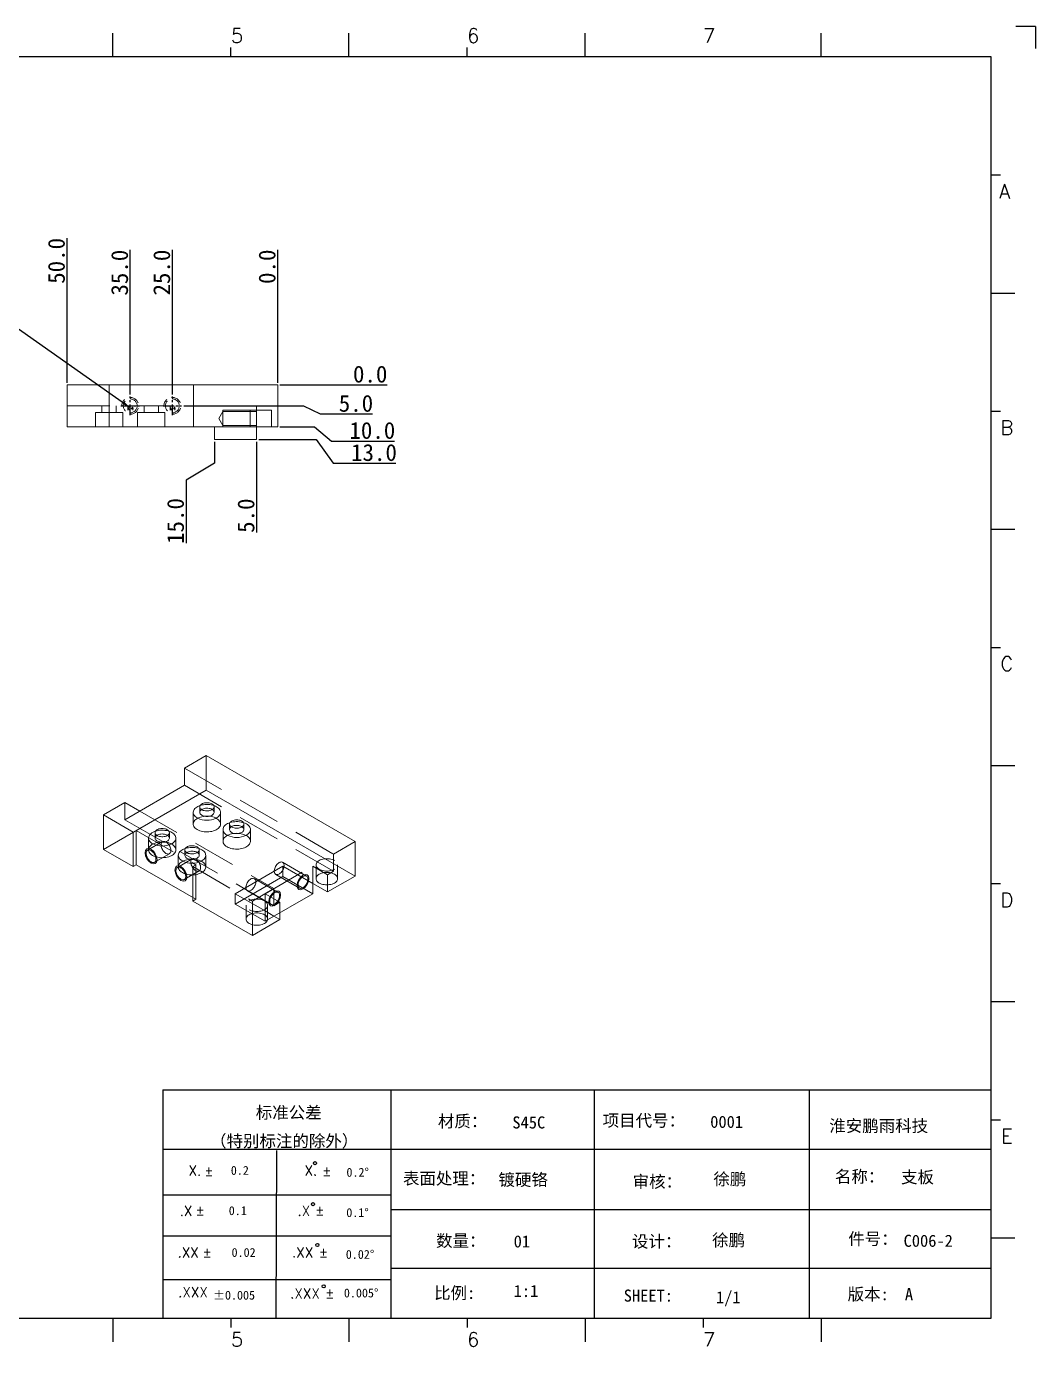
# Model space of a CAD drawing. Extents: x 83 to 30050, y -7164 to 695.
# Drawn here: x 7137.5 to 7377, y -1655.1 to -1341.9 of the extents above; entities that cross this region are included whole.
import ezdxf
from ezdxf.enums import TextEntityAlignment as Align

# ---------------------------------------------------------------- set-up
doc = ezdxf.new("R2010")
doc.units = 0
doc.header["$LTSCALE"] = 8
doc.header["$MEASUREMENT"] = 0
doc.header["$PDSIZE"] = 5
doc.linetypes.add('CENTER', pattern=[2, 1.25, -0.25, 0.25, -0.25])
doc.linetypes.add('HIDDEN', pattern=[1.905, 1.27, -0.635])
doc.layers.get('0').update_dxf_attribs({"linetype": 'CONTINUOUS'})
doc.layers.get('Defpoints').update_dxf_attribs({"linetype": 'CONTINUOUS'})
doc.layers.add('41', color=3, linetype='CONTINUOUS')
doc.layers.add('dim', color=82, linetype='CONTINUOUS', lineweight=9)
doc.layers.add('screw', color=33, linetype='CONTINUOUS', lineweight=13)
doc.styles.add('SIMPLEX', font='SIMPLEX')
doc.styles.get("Standard").update_dxf_attribs({"font": '', "height": 4})
doc.styles.add('TXT', font='txt.shx', dxfattribs={"bigfont": 'gbcbig.shx'})
doc.styles.get('Standard').set_extended_font_data('SimSun')
doc.dimstyles.new('ISO-25', dxfattribs={"dimtxt": 6, "dimasz": 2.5, "dimexe": 1.25, "dimexo": 0.625, "dimtad": 1, "dimdec": 1, "dimzin": 1, "dimdsep": 46, "dimtxsty": 'Standard', "dimcen": 2.5, "dimadec": 0, "dimazin": 0, "dimtm": 1e-09, "dimtfac": 1, "dimtdec": 1, "dimtmove": 0, "dimatfit": 3, "dimfxl": 1, "dimtolj": 1, "dimtzin": 0, "dimarcsym": 0})

# ---------------------------------------------------------------- blocks, each defined once
blk = doc.blocks.new('A$C0BB32EA6')
at = {"layer": '41', "linetype": 'Continuous'}
for q in [(623.79, 437.94), (630.37, 430.59)]:
    blk.add_line((630.37, 437.94), q, dxfattribs=at)
at = {"layer": '41'}
for p, q in [((324.77, 427.84), (324.77, 435.66)), ((402.96, 427.84), (402.96, 435.66)), ((481.15, 427.84), (481.15, 435.66)), ((559.34, 427.84), (559.34, 435.66)), ((363.87, 427.84), (363.87, 430.97)), ((442.06, 427.84), (442.06, 430.97)), ((615.63, 427.84), (12.02, 427.84)), ((615.63, 10.32), (615.63, 427.84)), ((615.63, 388.75), (618.76, 388.75)), ((615.63, 349.66), (623.45, 349.66)), ((615.63, 310.56), (618.76, 310.56)), ((615.63, 271.47), (623.45, 271.47)), ((615.63, 232.37), (618.76, 232.37)), ((615.63, 193.28), (623.45, 193.28)), ((615.63, 154.18), (618.76, 154.18)), ((615.63, 115.09), (623.45, 115.09)), ((341.34, 85.85), (615.63, 85.85)), ((341.34, 85.85), (341.34, 10.32)), ((416.87, 85.85), (416.87, 10.32)), ((484.16, 85.85), (484.16, 10.32)), ((555.4, 85.7), (555.4, 10.17)), ((615.63, 76), (618.76, 76)), ((615.63, 66.14), (341.34, 66.14)), ((378.86, 10.02), (379.1, 65.84)), ((341.34, 51.12), (416.87, 51.12)), ((615.63, 46.17), (416.87, 46.17)), ((341.34, 37.5), (401.12, 37.5)), ((341.34, 37.5), (416.87, 37.5)), ((615.63, 36.9), (623.45, 36.9)), ((615.63, 26.74), (416.87, 26.74)), ((341.34, 23.05), (401.87, 23.05)), ((341.34, 23.05), (401.87, 23.05)), ((341.34, 23.05), (401.87, 23.05)), ((341.34, 23.05), (401.87, 23.05)), ((341.34, 23.05), (401.87, 23.05)), ((341.34, 23.05), (416.87, 23.05)), ((12.02, 10.32), (615.63, 10.32)), ((324.77, 10.32), (324.77, 2.5)), ((326.34, 10.32), (401.87, 10.32)), ((363.87, 10.32), (363.87, 7.19)), ((402.96, 10.32), (402.96, 2.5)), ((442.06, 10.32), (442.06, 7.19)), ((481.15, 10.32), (481.15, 2.5)), ((520.24, 10.32), (520.24, 7.19)), ((559.34, 10.32), (559.34, 2.5))]:
    blk.add_line(p, q, dxfattribs=at)
for centre in [(391.73, 61.61), (391.07, 48.04), (392.49, 34.54), (394.6, 20.83)]:
    blk.add_circle(centre, 0.516, dxfattribs=at)
at = {"layer": '41', "style": 'SIMPLEX'}
for s, height, p in [('5', 4.69, (363.87, 432.54)), ('6', 4.69, (442.06, 432.54)), ('7', 4.69, (520.24, 432.54)), ('A', 4.75, (618.27, 380.93)), ('B', 4.75, (618.72, 302.74)), ('C', 4.75, (618.72, 224.55)), ('D', 4.75, (618.72, 146.37)), ('E', 4.75, (618.95, 68.18)), ('X.', 3.284, (349.84, 57.49)), ('%%p', 3.284, (355.04, 57.36)), ('X.', 3.284, (388.21, 57.49)), ('%%p', 3.284, (394.07, 57.36)), ('.X', 3.284, (346.89, 44.16)), ('%%p', 3.284, (352.09, 44.33)), ('.X', 3.284, (385.9, 44.16)), ('%%p', 3.284, (391.76, 44.33)), ('.XX', 3.284, (346.2, 30.42)), ('%%p', 3.284, (354.44, 30.46)), ('.XX', 3.284, (384.11, 30.42)), ('%%p', 3.284, (393.01, 30.46)), ('.XXX', 3.284, (383.48, 16.83)), ('%%p', 3.284, (395.11, 16.95)), ('5', 4.69, (363.87, 0.87)), ('6', 4.69, (442.06, 0.87)), ('7', 4.69, (520.24, 0.87))]:
    blk.add_text(s, height=height, dxfattribs=at).set_placement(p)
at = {"layer": '41', "linetype": 'Continuous'}
for s, p in [('标准公差', (372.08, 76.36)), ('材质：', (432.42, 73.5)), ('项目代号：', (486.99, 73.71)), ('淮安鹏雨科技', (562.04, 71.96)), ('（特别标注的除外）', (356.94, 66.94)), ('表面处理：', (420.83, 54.55)), ('审核：', (496.9, 53.5)), ('名称：', (563.9, 55.18)), ('数量：', (431.79, 33.91)), ('设计：', (496.69, 33.7)), ('件号：', (568.32, 34.55)), ('比例:', (431.16, 16.65)), ('SHEET:', (493.95, 15.75)), ('1/1', (524.5, 15.18)), ('版本:', (568.11, 16.23))]:
    blk.add_text(s, height=4, dxfattribs=at).set_placement(p)
at = {"layer": '41'}
for s, p in [('0.2', (363.82, 57.75)), ('0.2%%D', (402.12, 57.11)), ('0.1', (363.14, 44.41)), ('0.1%%D', (402.07, 43.76)), ('0.02', (364.07, 30.58)), ('0.02%%D', (401.9, 29.93)), ('0.005%%D', (401.27, 17.16))]:
    blk.add_text(s, height=2.929, dxfattribs=at).set_placement(p)
at = {"layer": '41', "style": 'SIMPLEX'}
blk.add_text('.XXX', height=3.284, dxfattribs=at).set_placement((351.31, 18.87), align=Align.MIDDLE_CENTER)
at = {"layer": '41'}
blk.add_text('%%P0.005', height=2.929, dxfattribs=at).set_placement((364.87, 17.89), align=Align.MIDDLE_CENTER)
at = {"layer": '41', "linetype": 'Continuous'}
for tag, p in [('材质', (457.07, 73.08)), ('代号', (522.6, 73.29)), ('表面处理', (452.44, 54.13)), ('审核', (523.65, 54.34)), ('名称', (585.81, 54.97)), ('数量', (457.5, 33.7)), ('设计', (523.23, 34.13)), ('件号', (586.65, 33.91)), ('比例', (457.5, 17.28)), ('版本', (587.08, 16.23))]:
    blk.add_attdef(tag, p, '', height=4, dxfattribs=at)
blk = doc.blocks.new('screw_m4_g')
at = {"layer": 'screw', "color": 1, "linetype": 'CENTER', "ltscale": 0.254}
for p, q in [((-2.2, 0), (2.2, 0)), ((0, -2.2), (0, 2.2))]:
    blk.add_line(p, q, dxfattribs=at)
at = {"layer": 'screw', "color": 33, "linetype": 'HIDDEN', "ltscale": 0.254}
blk.add_circle((0, 0), 1.65, dxfattribs=at)
at = {"layer": 'screw', "color": 92, "linetype": 'HIDDEN', "ltscale": 0.254}
blk.add_arc((0, 0), 2, 270, 180, dxfattribs=at)
at = {"layer": 'screw', "color": 6, "linetype": 'Continuous', "style": 'TXT'}
blk.add_text('M4', height=0.8, dxfattribs=at).set_placement((-0.68, -1))
blk = doc.blocks.new('*D350')
at = {"layer": 'Defpoints', "color": 0, "linetype": 'Continuous'}
for p in [(7197.11, -1403.43), (7197.11, -1426.95), (7197.11, -1426.95)]:
    blk.add_point(p, dxfattribs=at)
at = {"layer": 'dim', "color": 0, "linetype": 'Continuous', "lineweight": -2}
blk.add_line((7197.11, -1426.45), (7197.11, -1394.95), dxfattribs=at)
at = {"layer": 'dim', "color": 0, "linetype": 'Continuous', "insert": (7194.61, -1398.94), "char_height": 4, "attachment_point": 5, "rotation": 90}
blk.add_mtext('\\A1;0.0', dxfattribs=at)
blk = doc.blocks.new('*D351')
at = {"layer": 'Defpoints', "color": 0, "linetype": 'Continuous'}
for p in [(7172.11, -1406.23), (7197.11, -1426.95), (7172.11, -1429.75)]:
    blk.add_point(p, dxfattribs=at)
at = {"layer": 'dim', "color": 0, "linetype": 'Continuous', "lineweight": -2}
blk.add_line((7172.11, -1429.25), (7172.11, -1394.93), dxfattribs=at)
at = {"layer": 'dim', "color": 0, "linetype": 'Continuous', "insert": (7169.61, -1400.33), "char_height": 4, "attachment_point": 5, "rotation": 90}
blk.add_mtext('\\A1;25.0', dxfattribs=at)
blk = doc.blocks.new('*D352')
at = {"layer": 'Defpoints', "color": 0, "linetype": 'Continuous'}
for p in [(7162.11, -1406.23), (7197.11, -1426.95), (7162.11, -1429.75)]:
    blk.add_point(p, dxfattribs=at)
at = {"layer": 'dim', "color": 0, "linetype": 'Continuous', "lineweight": -2}
blk.add_line((7162.11, -1429.25), (7162.11, -1394.97), dxfattribs=at)
at = {"layer": 'dim', "color": 0, "linetype": 'Continuous', "insert": (7159.61, -1400.35), "char_height": 4, "attachment_point": 5, "rotation": 90}
blk.add_mtext('\\A1;35.0', dxfattribs=at)
blk = doc.blocks.new('*D353')
at = {"layer": 'Defpoints', "color": 0, "linetype": 'Continuous'}
for p in [(7147.11, -1403.43), (7147.11, -1426.95), (7197.11, -1426.95)]:
    blk.add_point(p, dxfattribs=at)
at = {"layer": 'dim', "color": 0, "linetype": 'Continuous', "lineweight": -2}
blk.add_line((7147.11, -1426.45), (7147.11, -1392.17), dxfattribs=at)
at = {"layer": 'dim', "color": 0, "linetype": 'Continuous', "insert": (7144.61, -1397.55), "char_height": 4, "attachment_point": 5, "rotation": 90}
blk.add_mtext('\\A1;50.0', dxfattribs=at)
blk = doc.blocks.new('*D354')
at = {"layer": 'Defpoints', "color": 0, "linetype": 'Continuous'}
for p in [(7197.11, -1403.43), (7197.11, -1426.95), (7197.11, -1426.95)]:
    blk.add_point(p, dxfattribs=at)
at = {"layer": 'dim', "color": 0, "linetype": 'Continuous', "lineweight": -2}
blk.add_line((7197.11, -1426.45), (7197.11, -1394.95), dxfattribs=at)
at = {"layer": 'dim', "color": 0, "linetype": 'Continuous', "insert": (7194.61, -1398.94), "char_height": 4, "attachment_point": 5, "rotation": 90}
blk.add_mtext('\\A1;0.0', dxfattribs=at)
blk = doc.blocks.new('*D355')
at = {"layer": 'Defpoints', "color": 0, "linetype": 'Continuous'}
for p in [(7197.11, -1426.95), (7197.11, -1426.95), (7214.58, -1426.95)]:
    blk.add_point(p, dxfattribs=at)
at = {"layer": 'dim', "color": 0, "linetype": 'Continuous', "lineweight": -2}
blk.add_line((7197.61, -1426.95), (7223.06, -1426.95), dxfattribs=at)
at = {"layer": 'dim', "color": 0, "linetype": 'Continuous', "insert": (7219.07, -1424.45), "char_height": 4, "attachment_point": 5}
blk.add_mtext('\\A1;0.0', dxfattribs=at)
blk = doc.blocks.new('*D356')
at = {"layer": 'Defpoints', "color": 0, "linetype": 'Continuous'}
for p in [(7197.11, -1426.95), (7174.31, -1431.95), (7211.23, -1433.88)]:
    blk.add_point(p, dxfattribs=at)
at = {"layer": 'dim', "color": 0, "linetype": 'Continuous', "lineweight": -2}
for p, q in [((7174.81, -1431.95), (7203.23, -1431.95)), ((7203.23, -1431.95), (7207.23, -1433.88)), ((7207.23, -1433.88), (7219.64, -1433.88))]:
    blk.add_line(p, q, dxfattribs=at)
at = {"layer": 'dim', "color": 0, "linetype": 'Continuous', "insert": (7215.69, -1431.38), "char_height": 4, "attachment_point": 5}
blk.add_mtext('\\A1;5.0', dxfattribs=at)
blk = doc.blocks.new('*D357')
at = {"layer": 'Defpoints', "color": 0, "linetype": 'Continuous'}
for p in [(7197.11, -1426.95), (7197.11, -1436.95), (7213.85, -1440.31)]:
    blk.add_point(p, dxfattribs=at)
at = {"layer": 'dim', "color": 0, "linetype": 'Continuous', "lineweight": -2}
for p, q in [((7197.61, -1436.95), (7205.85, -1436.95)), ((7205.85, -1436.95), (7209.85, -1440.31)), ((7209.85, -1440.31), (7224.8, -1440.31))]:
    blk.add_line(p, q, dxfattribs=at)
at = {"layer": 'dim', "color": 0, "linetype": 'Continuous', "insert": (7219.58, -1437.81), "char_height": 4, "attachment_point": 5}
blk.add_mtext('\\A1;10.0', dxfattribs=at)
blk = doc.blocks.new('*D358')
at = {"layer": 'Defpoints', "color": 0, "linetype": 'Continuous'}
for p in [(7197.11, -1426.95), (7192.11, -1439.95), (7214.25, -1445.55)]:
    blk.add_point(p, dxfattribs=at)
at = {"layer": 'dim', "color": 0, "linetype": 'Continuous', "lineweight": -2}
for p, q in [((7192.61, -1439.95), (7206.25, -1439.95)), ((7206.25, -1439.95), (7210.25, -1445.55)), ((7210.25, -1445.55), (7225.19, -1445.55))]:
    blk.add_line(p, q, dxfattribs=at)
at = {"layer": 'dim', "color": 0, "linetype": 'Continuous', "insert": (7219.97, -1443.05), "char_height": 4, "attachment_point": 5}
blk.add_mtext('\\A1;13.0', dxfattribs=at)
blk = doc.blocks.new('*D359')
at = {"layer": 'Defpoints', "color": 0, "linetype": 'Continuous'}
for p in [(7197.11, -1426.95), (7182.11, -1439.95), (7175.38, -1453.55)]:
    blk.add_point(p, dxfattribs=at)
at = {"layer": 'dim', "color": 0, "linetype": 'Continuous', "lineweight": -2}
for p, q in [((7182.11, -1440.45), (7182.11, -1445.55)), ((7182.11, -1445.55), (7175.38, -1449.55)), ((7175.38, -1449.55), (7175.38, -1464.49))]:
    blk.add_line(p, q, dxfattribs=at)
at = {"layer": 'dim', "color": 0, "linetype": 'Continuous', "insert": (7172.88, -1459.27), "char_height": 4, "attachment_point": 5, "rotation": 90}
blk.add_mtext('\\A1;15.0', dxfattribs=at)
blk = doc.blocks.new('*D360')
at = {"layer": 'Defpoints', "color": 0, "linetype": 'Continuous'}
for p in [(7197.11, -1426.95), (7192.11, -1439.95), (7192.11, -1453.55)]:
    blk.add_point(p, dxfattribs=at)
at = {"layer": 'dim', "color": 0, "linetype": 'Continuous', "lineweight": -2}
blk.add_line((7192.11, -1440.45), (7192.11, -1461.96), dxfattribs=at)
at = {"layer": 'dim', "color": 0, "linetype": 'Continuous', "insert": (7189.61, -1458), "char_height": 4, "attachment_point": 5, "rotation": 90}
blk.add_mtext('\\A1;5.0', dxfattribs=at)
blk = doc.blocks.new('*D361')
at = {"layer": 'Defpoints', "color": 0, "linetype": 'Continuous'}
for p in [(7197.11, -1426.95), (7083.68, -1429.14), (7063.42, -1431.95)]:
    blk.add_point(p, dxfattribs=at)
at = {"layer": 'dim', "color": 0, "linetype": 'Continuous', "lineweight": -2}
for p, q in [((7075.68, -1431.95), (7079.68, -1429.14)), ((7079.68, -1429.14), (7092.09, -1429.14)), ((7063.92, -1431.95), (7075.68, -1431.95))]:
    blk.add_line(p, q, dxfattribs=at)
at = {"layer": 'dim', "color": 0, "linetype": 'Continuous', "insert": (7088.13, -1426.64), "char_height": 4, "attachment_point": 5}
blk.add_mtext('\\A1;5.0', dxfattribs=at)

msp = doc.modelspace()

# ---------------------------------------------------------------- linework, layer by layer
at = {"color": 7, "linetype": 'Continuous', "lineweight": 15}
for p, q in [((7147.109, -1426.95), (7147.109, -1436.95)), ((7197.109, -1426.95), (7147.109, -1426.95)), ((7197.109, -1436.95), (7197.109, -1426.95)), ((7147.109, -1436.95), (7197.109, -1436.95)), ((7182.109, -1439.95), (7182.109, -1436.95)), ((7192.109, -1439.95), (7192.109, -1436.95)), ((7192.109, -1439.95), (7182.109, -1439.95)), ((7180.138, -1514.932), (7175.011, -1517.891)), ((7180.138, -1514.932), (7180.138, -1523.097)), ((7215.493, -1535.342), (7180.138, -1514.932)), ((7175.011, -1517.891), (7175.011, -1521.974)), ((7175.011, -1521.974), (7160.869, -1530.138)), ((7180.138, -1523.097), (7155.743, -1537.18)), ((7180.138, -1523.097), (7215.493, -1543.507)), ((7160.869, -1526.055), (7155.743, -1529.015)), ((7160.869, -1530.138), (7160.869, -1526.055)), ((7160.869, -1526.055), (7164.405, -1528.097)), ((7155.743, -1537.18), (7155.743, -1529.015)), ((7162.814, -1541.262), (7155.743, -1537.18)), ((7215.493, -1543.507), (7215.493, -1535.342)), ((7163.521, -1540.854), (7162.814, -1541.262)), ((7177.663, -1549.018), (7163.521, -1540.854)), ((7198.346, -1541.16), (7187.032, -1547.691)), ((7198.346, -1543.61), (7187.032, -1550.141)), ((7205.417, -1545.242), (7198.346, -1541.16)), ((7198.346, -1543.61), (7198.346, -1541.16)), ((7205.417, -1547.692), (7198.346, -1543.61)), ((7215.493, -1543.507), (7208.953, -1547.283)), ((7208.953, -1547.283), (7205.417, -1545.242)), ((7205.417, -1547.692), (7205.417, -1545.242)), ((7176.956, -1548.61), (7176.956, -1549.426)), ((7177.663, -1549.018), (7176.956, -1549.426)), ((7191.098, -1557.59), (7176.956, -1549.426)), ((7187.032, -1550.141), (7187.032, -1547.691)), ((7187.032, -1550.141), (7194.103, -1554.223)), ((7194.103, -1554.223), (7205.417, -1547.692)), ((7197.639, -1553.814), (7196.225, -1552.998)), ((7197.639, -1552.182), (7197.639, -1553.814)), ((7197.639, -1553.814), (7191.098, -1557.59))]:
    msp.add_line(p, q, dxfattribs=at)
at = {"color": 7, "linetype": 'HIDDEN', "lineweight": 0}
for p, q in [((7157.109, -1436.95), (7157.109, -1426.95)), ((7177.109, -1426.95), (7177.109, -1436.95)), ((7147.109, -1431.95), (7197.109, -1431.95)), ((7157.109, -1433.55), (7153.859, -1433.55)), ((7153.859, -1433.55), (7153.859, -1436.95)), ((7155.409, -1431.95), (7155.409, -1433.55)), ((7160.359, -1433.55), (7157.109, -1433.55)), ((7158.809, -1433.55), (7158.809, -1431.95)), ((7160.359, -1436.95), (7160.359, -1433.55)), ((7167.109, -1433.55), (7163.859, -1433.55)), ((7163.859, -1433.55), (7163.859, -1436.95)), ((7165.409, -1431.95), (7165.409, -1433.55)), ((7170.359, -1433.55), (7167.109, -1433.55)), ((7168.809, -1433.55), (7168.809, -1431.95)), ((7170.359, -1436.95), (7170.359, -1433.55)), ((7184.109, -1433.3), (7183.118, -1434.95)), ((7184.109, -1432.95), (7184.109, -1436.95)), ((7184.109, -1432.95), (7184.109, -1436.95)), ((7184.109, -1433.3), (7184.109, -1436.6)), ((7192.109, -1433.3), (7184.109, -1433.3)), ((7193.109, -1432.95), (7190.559, -1432.95)), ((7190.559, -1432.95), (7190.559, -1436.95)), ((7192.109, -1431.95), (7192.109, -1436.95)), ((7195.659, -1432.95), (7193.109, -1432.95)), ((7195.659, -1436.95), (7195.659, -1432.95)), ((7183.118, -1434.95), (7184.109, -1436.6)), ((7184.109, -1436.6), (7192.109, -1436.6)), ((7175.011, -1517.891), (7210.367, -1538.301)), ((7175.011, -1521.974), (7210.367, -1542.384)), ((7164.405, -1528.097), (7196.225, -1546.465)), ((7177.065, -1528.383), (7177.065, -1531.159)), ((7178.615, -1527.076), (7178.615, -1528.383)), ((7182.015, -1528.383), (7182.015, -1527.076)), ((7183.565, -1531.159), (7183.565, -1528.383)), ((7155.743, -1529.015), (7162.814, -1533.097)), ((7160.869, -1530.138), (7196.225, -1550.548)), ((7185.686, -1531.159), (7185.686, -1532.465)), ((7189.086, -1532.465), (7189.086, -1531.159)), ((7163.521, -1532.689), (7162.814, -1533.097)), ((7162.814, -1541.262), (7162.814, -1533.097)), ((7163.521, -1532.689), (7177.663, -1540.853)), ((7163.521, -1540.854), (7163.521, -1532.689)), ((7166.458, -1534.506), (7166.458, -1537.282)), ((7168.008, -1533.2), (7168.008, -1534.506)), ((7171.408, -1534.506), (7171.408, -1533.2)), ((7172.958, -1537.282), (7172.958, -1534.506)), ((7184.136, -1532.465), (7184.136, -1535.241)), ((7190.636, -1535.241), (7190.636, -1532.465)), ((7169.767, -1535.342), (7166.232, -1537.383)), ((7175.079, -1537.282), (7175.079, -1538.588)), ((7178.479, -1538.588), (7178.479, -1537.282)), ((7210.367, -1538.301), (7215.493, -1535.342)), ((7167.881, -1540.241), (7171.417, -1538.2)), ((7176.838, -1539.424), (7173.303, -1541.465)), ((7173.529, -1538.588), (7173.529, -1541.364)), ((7177.663, -1540.853), (7176.956, -1541.261)), ((7177.663, -1540.853), (7177.663, -1549.018)), ((7180.029, -1541.364), (7180.029, -1538.588)), ((7203.944, -1543.507), (7198.287, -1540.241)), ((7206.226, -1540.853), (7206.226, -1544.12)), ((7210.367, -1538.301), (7210.367, -1542.384)), ((7211.326, -1544.12), (7211.326, -1540.853)), ((7174.952, -1544.323), (7178.488, -1542.282)), ((7176.956, -1541.261), (7176.956, -1548.61)), ((7176.956, -1541.261), (7191.098, -1549.425)), ((7197.226, -1547.385), (7191.569, -1544.119)), ((7194.103, -1547.691), (7205.417, -1541.16)), ((7196.637, -1543.099), (7202.294, -1546.365)), ((7205.417, -1541.16), (7205.417, -1545.242)), ((7208.953, -1543.201), (7205.417, -1541.16)), ((7210.367, -1542.384), (7208.953, -1543.201)), ((7208.953, -1543.201), (7208.953, -1547.283)), ((7189.92, -1546.977), (7195.576, -1550.243)), ((7191.098, -1549.425), (7196.225, -1546.465)), ((7196.225, -1550.548), (7196.225, -1546.465)), ((7187.032, -1547.691), (7194.103, -1551.773)), ((7189.609, -1550.446), (7189.609, -1553.712)), ((7191.098, -1549.425), (7191.098, -1557.59)), ((7194.103, -1551.773), (7194.103, -1547.691)), ((7194.103, -1547.691), (7197.639, -1549.732)), ((7194.709, -1553.712), (7194.709, -1550.446)), ((7197.639, -1549.732), (7196.225, -1550.548)), ((7197.639, -1549.732), (7197.639, -1552.182)), ((7196.225, -1552.998), (7194.103, -1551.773)), ((7194.103, -1554.223), (7194.103, -1551.773))]:
    msp.add_line(p, q, dxfattribs=at)
at = {"color": 1, "linetype": 'CENTER', "ltscale": 0.254}
for p, q in [((7162.109, -1434.15), (7162.109, -1429.75)), ((7172.109, -1434.15), (7172.109, -1429.75)), ((7159.909, -1431.95), (7164.309, -1431.95)), ((7169.909, -1431.95), (7174.309, -1431.95))]:
    msp.add_line(p, q, dxfattribs=at)
at = {"color": 7, "linetype": 'Continuous', "lineweight": 0}
for p, q in [((7192.109, -1432.95), (7184.109, -1432.95)), ((7192.109, -1432.95), (7184.109, -1432.95)), ((7192.109, -1436.95), (7184.109, -1436.95)), ((7192.109, -1436.95), (7184.109, -1436.95))]:
    msp.add_line(p, q, dxfattribs=at)
at = {"color": 7, "linetype": 'HIDDEN', "lineweight": 0, "flags": 128}
for points in [[(7182.613, -1527.056), (7182.33, -1526.911), (7182.021, -1526.786), (7181.688, -1526.683), (7181.337, -1526.602), (7180.972, -1526.546), (7180.598, -1526.514), (7180.22, -1526.508), (7179.844, -1526.527), (7179.474, -1526.571), (7179.115, -1526.639), (7178.772, -1526.732), (7178.451, -1526.846), (7178.154, -1526.981), (7177.887, -1527.136), (7177.652, -1527.307), (7177.454, -1527.492), (7177.294, -1527.69), (7177.175, -1527.897), (7177.099, -1528.111), (7177.066, -1528.328), (7177.077, -1528.546), (7177.132, -1528.762), (7177.23, -1528.973), (7177.369, -1529.176), (7177.549, -1529.368), (7177.765, -1529.547), (7178.017, -1529.71), (7178.128, -1529.771)], [(7181.517, -1526.383), (7181.308, -1526.28), (7181.074, -1526.198), (7180.82, -1526.14), (7180.554, -1526.105), (7180.28, -1526.095), (7180.008, -1526.111), (7179.744, -1526.152), (7179.495, -1526.217), (7179.266, -1526.304), (7179.065, -1526.411), (7178.896, -1526.535), (7178.764, -1526.674), (7178.673, -1526.822), (7178.623, -1526.978), (7178.618, -1527.136), (7178.656, -1527.292), (7178.738, -1527.443), (7178.86, -1527.584), (7179.02, -1527.712), (7179.213, -1527.824), (7179.435, -1527.916), (7179.68, -1527.987), (7179.941, -1528.034), (7180.212, -1528.056), (7180.486, -1528.053), (7180.755, -1528.024), (7181.012, -1527.971), (7181.252, -1527.895), (7181.467, -1527.798), (7181.653, -1527.682), (7181.804, -1527.55), (7181.916, -1527.406), (7181.987, -1527.253), (7182.014, -1527.096), (7181.998, -1526.939), (7181.938, -1526.785), (7181.836, -1526.638), (7181.694, -1526.503), (7181.517, -1526.383)], [(7181.517, -1527.689), (7181.308, -1527.587), (7181.074, -1527.505), (7180.82, -1527.446), (7180.554, -1527.411), (7180.28, -1527.402), (7180.008, -1527.418), (7179.744, -1527.458), (7179.495, -1527.523), (7179.266, -1527.61), (7179.065, -1527.717), (7178.896, -1527.842), (7178.764, -1527.98), (7178.673, -1528.129), (7178.623, -1528.284), (7178.618, -1528.442), (7178.656, -1528.599), (7178.738, -1528.749), (7178.86, -1528.891), (7179.02, -1529.019), (7179.213, -1529.13), (7179.435, -1529.223), (7179.68, -1529.293), (7179.76, -1529.311)], [(7180.87, -1529.311), (7181.012, -1529.278), (7181.252, -1529.202), (7181.467, -1529.104), (7181.653, -1528.988), (7181.804, -1528.856), (7181.916, -1528.712), (7181.987, -1528.56), (7182.014, -1528.403), (7181.998, -1528.245), (7181.938, -1528.091), (7181.836, -1527.944), (7181.694, -1527.809), (7181.517, -1527.689)], [(7182.501, -1529.771), (7182.743, -1529.63), (7182.977, -1529.459), (7183.175, -1529.273), (7183.335, -1529.076), (7183.454, -1528.869), (7183.53, -1528.655), (7183.563, -1528.438), (7183.552, -1528.219), (7183.498, -1528.004), (7183.4, -1527.793), (7183.26, -1527.59), (7183.081, -1527.398), (7182.864, -1527.219), (7182.613, -1527.056)], [(7189.684, -1531.138), (7189.402, -1530.993), (7189.092, -1530.868), (7188.759, -1530.765), (7188.408, -1530.684), (7188.043, -1530.628), (7187.669, -1530.596), (7187.291, -1530.59), (7186.915, -1530.609), (7186.545, -1530.653), (7186.186, -1530.721), (7185.843, -1530.814), (7185.522, -1530.928), (7185.225, -1531.063), (7184.958, -1531.218), (7184.724, -1531.389), (7184.525, -1531.575), (7184.365, -1531.772), (7184.247, -1531.979), (7184.17, -1532.193), (7184.137, -1532.41), (7184.148, -1532.628), (7184.203, -1532.844), (7184.301, -1533.055), (7184.44, -1533.258), (7184.62, -1533.45), (7184.836, -1533.629), (7185.088, -1533.792), (7185.199, -1533.853)], [(7188.588, -1530.465), (7188.379, -1530.362), (7188.145, -1530.281), (7187.892, -1530.222), (7187.625, -1530.187), (7187.352, -1530.177), (7187.079, -1530.193), (7186.815, -1530.234), (7186.566, -1530.299), (7186.337, -1530.386), (7186.136, -1530.493), (7185.968, -1530.617), (7185.836, -1530.756), (7185.744, -1530.905), (7185.694, -1531.06), (7185.689, -1531.218), (7185.727, -1531.374), (7185.809, -1531.525), (7185.931, -1531.666), (7186.091, -1531.794), (7186.284, -1531.906), (7186.506, -1531.998), (7186.751, -1532.069), (7187.012, -1532.116), (7187.283, -1532.138), (7187.557, -1532.135), (7187.826, -1532.106), (7188.083, -1532.053), (7188.323, -1531.977), (7188.538, -1531.88), (7188.724, -1531.764), (7188.875, -1531.632), (7188.987, -1531.488), (7189.058, -1531.335), (7189.085, -1531.178), (7189.069, -1531.021), (7189.009, -1530.867), (7188.907, -1530.72), (7188.765, -1530.585), (7188.588, -1530.465)], [(7188.588, -1531.771), (7188.379, -1531.669), (7188.145, -1531.587), (7187.892, -1531.528), (7187.625, -1531.493), (7187.352, -1531.484), (7187.079, -1531.5), (7186.815, -1531.541), (7186.566, -1531.605), (7186.337, -1531.692), (7186.136, -1531.8), (7185.968, -1531.924), (7185.836, -1532.062), (7185.744, -1532.211), (7185.694, -1532.366), (7185.689, -1532.524), (7185.727, -1532.681), (7185.809, -1532.831), (7185.931, -1532.973), (7186.091, -1533.101), (7186.284, -1533.213), (7186.506, -1533.305), (7186.751, -1533.375), (7186.831, -1533.393)], [(7189.572, -1533.853), (7189.814, -1533.712), (7190.048, -1533.541), (7190.246, -1533.355), (7190.406, -1533.158), (7190.525, -1532.951), (7190.601, -1532.737), (7190.634, -1532.52), (7190.623, -1532.301), (7190.569, -1532.086), (7190.471, -1531.875), (7190.331, -1531.672), (7190.152, -1531.48), (7189.935, -1531.301), (7189.684, -1531.138)], [(7172.006, -1533.179), (7171.724, -1533.034), (7171.414, -1532.909), (7171.082, -1532.806), (7170.73, -1532.725), (7170.365, -1532.669), (7169.991, -1532.637), (7169.614, -1532.631), (7169.237, -1532.65), (7168.867, -1532.694), (7168.508, -1532.762), (7168.166, -1532.855), (7167.844, -1532.969), (7167.548, -1533.104), (7167.28, -1533.259), (7167.046, -1533.43), (7166.847, -1533.616), (7166.688, -1533.813), (7166.569, -1534.02), (7166.492, -1534.234), (7166.459, -1534.451), (7166.47, -1534.67), (7166.525, -1534.885), (7166.623, -1535.096), (7166.763, -1535.299), (7166.942, -1535.491), (7167.159, -1535.67), (7167.41, -1535.833), (7167.522, -1535.894)], [(7170.91, -1532.506), (7170.702, -1532.403), (7170.468, -1532.322), (7170.214, -1532.263), (7169.947, -1532.228), (7169.674, -1532.218), (7169.402, -1532.234), (7169.137, -1532.275), (7168.888, -1532.34), (7168.66, -1532.427), (7168.459, -1532.534), (7168.29, -1532.658), (7168.158, -1532.797), (7168.066, -1532.946), (7168.017, -1533.101), (7168.011, -1533.259), (7168.05, -1533.415), (7168.131, -1533.566), (7168.253, -1533.707), (7168.413, -1533.835), (7168.607, -1533.947), (7168.829, -1534.039), (7169.073, -1534.11), (7169.335, -1534.157), (7169.605, -1534.179), (7169.879, -1534.176), (7170.148, -1534.147), (7170.406, -1534.094), (7170.645, -1534.018), (7170.861, -1533.921), (7171.046, -1533.805), (7171.197, -1533.673), (7171.309, -1533.529), (7171.38, -1533.376), (7171.408, -1533.219), (7171.391, -1533.062), (7171.331, -1532.908), (7171.229, -1532.761), (7171.087, -1532.626), (7170.91, -1532.506)], [(7170.91, -1533.812), (7170.702, -1533.71), (7170.468, -1533.628), (7170.214, -1533.569), (7169.947, -1533.534), (7169.674, -1533.525), (7169.402, -1533.541), (7169.137, -1533.582), (7168.888, -1533.646), (7168.66, -1533.733), (7168.459, -1533.841), (7168.29, -1533.965), (7168.158, -1534.103), (7168.066, -1534.252), (7168.017, -1534.407), (7168.011, -1534.565), (7168.05, -1534.722), (7168.131, -1534.872), (7168.253, -1535.014), (7168.413, -1535.142), (7168.607, -1535.254), (7168.829, -1535.346), (7169.073, -1535.416), (7169.153, -1535.434)], [(7170.263, -1535.434), (7170.406, -1535.401), (7170.645, -1535.325), (7170.861, -1535.227), (7171.046, -1535.111), (7171.197, -1534.979), (7171.309, -1534.835), (7171.38, -1534.683), (7171.408, -1534.526), (7171.391, -1534.368), (7171.331, -1534.214), (7171.229, -1534.068), (7171.087, -1533.932), (7170.91, -1533.812)], [(7171.895, -1535.894), (7172.136, -1535.753), (7172.37, -1535.582), (7172.569, -1535.396), (7172.728, -1535.199), (7172.847, -1534.992), (7172.924, -1534.778), (7172.957, -1534.561), (7172.946, -1534.342), (7172.891, -1534.127), (7172.793, -1533.916), (7172.654, -1533.713), (7172.474, -1533.521), (7172.257, -1533.342), (7172.006, -1533.179)], [(7187.941, -1533.393), (7188.083, -1533.36), (7188.323, -1533.284), (7188.538, -1533.186), (7188.724, -1533.07), (7188.875, -1532.938), (7188.987, -1532.794), (7189.058, -1532.642), (7189.085, -1532.485), (7189.069, -1532.327), (7189.009, -1532.173), (7188.907, -1532.026), (7188.765, -1531.891), (7188.588, -1531.771)], [(7167.056, -1540.16), (7166.869, -1540.034), (7166.687, -1539.877), (7166.514, -1539.692), (7166.356, -1539.485), (7166.215, -1539.26), (7166.096, -1539.023), (7166.002, -1538.781), (7165.936, -1538.54), (7165.898, -1538.306), (7165.891, -1538.085), (7165.913, -1537.883), (7165.966, -1537.705), (7166.046, -1537.555), (7166.153, -1537.439), (7166.283, -1537.357), (7166.433, -1537.314), (7166.599, -1537.309), (7166.777, -1537.343), (7166.963, -1537.415), (7167.15, -1537.524), (7167.336, -1537.665), (7167.514, -1537.837), (7167.68, -1538.034), (7167.83, -1538.251), (7167.96, -1538.482), (7168.067, -1538.722), (7168.147, -1538.964), (7168.2, -1539.203), (7168.222, -1539.431), (7168.215, -1539.643), (7168.177, -1539.834), (7168.111, -1539.998), (7168.017, -1540.132), (7167.898, -1540.231), (7167.757, -1540.294), (7167.599, -1540.318), (7167.426, -1540.304), (7167.244, -1540.25), (7167.056, -1540.16)], [(7170.592, -1538.119), (7170.405, -1537.993), (7170.223, -1537.836), (7170.05, -1537.651), (7169.891, -1537.444), (7169.751, -1537.219), (7169.632, -1536.982), (7169.538, -1536.74), (7169.471, -1536.499), (7169.434, -1536.265), (7169.426, -1536.044), (7169.449, -1535.842), (7169.501, -1535.664), (7169.582, -1535.514), (7169.688, -1535.397), (7169.818, -1535.316), (7169.968, -1535.273), (7170.135, -1535.268), (7170.313, -1535.302), (7170.498, -1535.374), (7170.686, -1535.483), (7170.871, -1535.624), (7171.049, -1535.796), (7171.216, -1535.993), (7171.366, -1536.209), (7171.496, -1536.441), (7171.602, -1536.681), (7171.683, -1536.923), (7171.735, -1537.162), (7171.758, -1537.39), (7171.75, -1537.602), (7171.713, -1537.793), (7171.646, -1537.957), (7171.552, -1538.091), (7171.433, -1538.19), (7171.293, -1538.253), (7171.134, -1538.277), (7170.961, -1538.263), (7170.779, -1538.209), (7170.592, -1538.119)], [(7179.077, -1537.261), (7178.795, -1537.116), (7178.485, -1536.991), (7178.153, -1536.888), (7177.801, -1536.807), (7177.436, -1536.751), (7177.062, -1536.719), (7176.685, -1536.713), (7176.308, -1536.732), (7175.938, -1536.776), (7175.579, -1536.844), (7175.237, -1536.937), (7174.915, -1537.051), (7174.619, -1537.186), (7174.351, -1537.341), (7174.117, -1537.512), (7173.919, -1537.698), (7173.759, -1537.895), (7173.64, -1538.102), (7173.563, -1538.316), (7173.531, -1538.533), (7173.542, -1538.752), (7173.596, -1538.967), (7173.694, -1539.178), (7173.834, -1539.381), (7174.013, -1539.573), (7174.23, -1539.752), (7174.481, -1539.915), (7174.593, -1539.976)], [(7177.981, -1536.588), (7177.773, -1536.485), (7177.539, -1536.404), (7177.285, -1536.345), (7177.018, -1536.31), (7176.745, -1536.3), (7176.473, -1536.316), (7176.208, -1536.357), (7175.959, -1536.422), (7175.731, -1536.509), (7175.53, -1536.616), (7175.361, -1536.74), (7175.229, -1536.879), (7175.137, -1537.028), (7175.088, -1537.183), (7175.082, -1537.341), (7175.121, -1537.497), (7175.202, -1537.648), (7175.324, -1537.789), (7175.484, -1537.917), (7175.678, -1538.029), (7175.9, -1538.121), (7176.144, -1538.192), (7176.406, -1538.239), (7176.677, -1538.261), (7176.95, -1538.258), (7177.219, -1538.23), (7177.477, -1538.176), (7177.717, -1538.1), (7177.932, -1538.003), (7178.117, -1537.887), (7178.268, -1537.755), (7178.381, -1537.611), (7178.451, -1537.458), (7178.479, -1537.301), (7178.462, -1537.144), (7178.402, -1536.99), (7178.3, -1536.843), (7178.159, -1536.708), (7177.981, -1536.588)], [(7177.981, -1537.894), (7177.773, -1537.792), (7177.539, -1537.71), (7177.285, -1537.651), (7177.018, -1537.616), (7176.745, -1537.607), (7176.473, -1537.623), (7176.208, -1537.664), (7175.959, -1537.728), (7175.731, -1537.816), (7175.53, -1537.923), (7175.361, -1538.047), (7175.229, -1538.185), (7175.137, -1538.334), (7175.088, -1538.489), (7175.082, -1538.647), (7175.121, -1538.804), (7175.202, -1538.954), (7175.324, -1539.096), (7175.484, -1539.224), (7175.678, -1539.336), (7175.9, -1539.428), (7176.144, -1539.498), (7176.224, -1539.516)], [(7177.334, -1539.516), (7177.477, -1539.483), (7177.717, -1539.407), (7177.932, -1539.309), (7178.117, -1539.193), (7178.268, -1539.062), (7178.381, -1538.917), (7178.451, -1538.765), (7178.479, -1538.608), (7178.462, -1538.45), (7178.402, -1538.296), (7178.3, -1538.15), (7178.159, -1538.014), (7177.981, -1537.894)], [(7178.966, -1539.976), (7179.207, -1539.835), (7179.441, -1539.664), (7179.64, -1539.478), (7179.8, -1539.281), (7179.918, -1539.074), (7179.995, -1538.86), (7180.028, -1538.643), (7180.017, -1538.425), (7179.962, -1538.209), (7179.864, -1537.998), (7179.725, -1537.795), (7179.545, -1537.603), (7179.329, -1537.424), (7179.077, -1537.261)], [(7177.663, -1542.201), (7177.476, -1542.075), (7177.294, -1541.918), (7177.121, -1541.733), (7176.962, -1541.526), (7176.822, -1541.301), (7176.703, -1541.064), (7176.609, -1540.822), (7176.542, -1540.581), (7176.505, -1540.347), (7176.497, -1540.126), (7176.52, -1539.924), (7176.572, -1539.746), (7176.653, -1539.596), (7176.759, -1539.48), (7176.889, -1539.398), (7177.039, -1539.355), (7177.206, -1539.35), (7177.384, -1539.384), (7177.569, -1539.456), (7177.757, -1539.565), (7177.942, -1539.706), (7178.12, -1539.878), (7178.287, -1540.075), (7178.437, -1540.292), (7178.567, -1540.523), (7178.673, -1540.763), (7178.754, -1541.005), (7178.806, -1541.244), (7178.829, -1541.472), (7178.821, -1541.684), (7178.784, -1541.875), (7178.717, -1542.039), (7178.623, -1542.173), (7178.504, -1542.272), (7178.364, -1542.335), (7178.205, -1542.359), (7178.033, -1542.345), (7177.85, -1542.291), (7177.663, -1542.201)], [(7197.462, -1540.323), (7197.649, -1540.232), (7197.832, -1540.179), (7198.004, -1540.164), (7198.163, -1540.188), (7198.303, -1540.251), (7198.422, -1540.351), (7198.516, -1540.484), (7198.583, -1540.648), (7198.62, -1540.839), (7198.628, -1541.051), (7198.605, -1541.28), (7198.553, -1541.518), (7198.472, -1541.761), (7198.366, -1542.001), (7198.236, -1542.232), (7198.086, -1542.449), (7197.919, -1542.646), (7197.741, -1542.817), (7197.556, -1542.959), (7197.368, -1543.067), (7197.183, -1543.139), (7197.005, -1543.174), (7196.838, -1543.169), (7196.688, -1543.125), (7196.558, -1543.044), (7196.452, -1542.927), (7196.371, -1542.778), (7196.319, -1542.6), (7196.296, -1542.397), (7196.304, -1542.176), (7196.341, -1541.942), (7196.408, -1541.701), (7196.502, -1541.459), (7196.621, -1541.223), (7196.761, -1540.998), (7196.92, -1540.79), (7197.093, -1540.605), (7197.275, -1540.448), (7197.462, -1540.323)], [(7210.579, -1539.813), (7210.328, -1539.686), (7210.051, -1539.579), (7209.752, -1539.493), (7209.436, -1539.432), (7209.109, -1539.394), (7208.776, -1539.381), (7208.443, -1539.394), (7208.116, -1539.432), (7207.8, -1539.493), (7207.501, -1539.579), (7207.223, -1539.686), (7206.973, -1539.813), (7206.753, -1539.957), (7206.567, -1540.117), (7206.42, -1540.29), (7206.313, -1540.472), (7206.248, -1540.661), (7206.226, -1540.853), (7206.248, -1541.046), (7206.313, -1541.234), (7206.42, -1541.417), (7206.567, -1541.59), (7206.753, -1541.75), (7206.973, -1541.894), (7207.223, -1542.021), (7207.501, -1542.128), (7207.8, -1542.214), (7208.116, -1542.275), (7208.443, -1542.313), (7208.776, -1542.326), (7209.109, -1542.313), (7209.436, -1542.275), (7209.752, -1542.214), (7210.051, -1542.128), (7210.328, -1542.021), (7210.579, -1541.894), (7210.799, -1541.75), (7210.984, -1541.59), (7211.132, -1541.417), (7211.239, -1541.234), (7211.304, -1541.046), (7211.326, -1540.853), (7211.304, -1540.661), (7211.239, -1540.472), (7211.132, -1540.29), (7210.984, -1540.117), (7210.799, -1539.957), (7210.579, -1539.813)], [(7174.128, -1544.242), (7173.94, -1544.116), (7173.758, -1543.959), (7173.585, -1543.774), (7173.427, -1543.567), (7173.286, -1543.342), (7173.167, -1543.105), (7173.073, -1542.863), (7173.007, -1542.622), (7172.969, -1542.388), (7172.962, -1542.167), (7172.984, -1541.965), (7173.037, -1541.787), (7173.117, -1541.637), (7173.224, -1541.521), (7173.354, -1541.439), (7173.504, -1541.396), (7173.67, -1541.391), (7173.848, -1541.425), (7174.034, -1541.497), (7174.221, -1541.606), (7174.407, -1541.747), (7174.585, -1541.919), (7174.751, -1542.116), (7174.901, -1542.333), (7175.031, -1542.564), (7175.138, -1542.804), (7175.218, -1543.046), (7175.271, -1543.285), (7175.293, -1543.513), (7175.286, -1543.725), (7175.248, -1543.916), (7175.182, -1544.08), (7175.088, -1544.214), (7174.969, -1544.313), (7174.828, -1544.376), (7174.67, -1544.4), (7174.497, -1544.386), (7174.315, -1544.332), (7174.128, -1544.242)], [(7190.745, -1544.201), (7190.932, -1544.11), (7191.114, -1544.057), (7191.287, -1544.042), (7191.445, -1544.066), (7191.586, -1544.129), (7191.705, -1544.228), (7191.799, -1544.362), (7191.865, -1544.526), (7191.903, -1544.717), (7191.91, -1544.929), (7191.888, -1545.158), (7191.835, -1545.396), (7191.755, -1545.638), (7191.648, -1545.878), (7191.518, -1546.11), (7191.368, -1546.327), (7191.202, -1546.524), (7191.024, -1546.695), (7190.838, -1546.837), (7190.651, -1546.945), (7190.465, -1547.017), (7190.287, -1547.052), (7190.121, -1547.047), (7189.971, -1547.003), (7189.841, -1546.922), (7189.734, -1546.805), (7189.654, -1546.656), (7189.601, -1546.478), (7189.579, -1546.275), (7189.586, -1546.054), (7189.624, -1545.82), (7189.69, -1545.579), (7189.784, -1545.337), (7189.903, -1545.101), (7190.044, -1544.876), (7190.202, -1544.668), (7190.375, -1544.483), (7190.557, -1544.326), (7190.745, -1544.201)], [(7203.119, -1543.588), (7203.306, -1543.498), (7203.488, -1543.445), (7203.661, -1543.43), (7203.82, -1543.454), (7203.96, -1543.517), (7204.079, -1543.616), (7204.173, -1543.75), (7204.24, -1543.914), (7204.277, -1544.105), (7204.285, -1544.317), (7204.262, -1544.545), (7204.21, -1544.784), (7204.129, -1545.026), (7204.023, -1545.266), (7203.893, -1545.498), (7203.742, -1545.715), (7203.576, -1545.911), (7203.398, -1546.083), (7203.213, -1546.225), (7203.025, -1546.333), (7202.84, -1546.405), (7202.662, -1546.439), (7202.495, -1546.434), (7202.345, -1546.391), (7202.215, -1546.31), (7202.108, -1546.193), (7202.028, -1546.043), (7201.976, -1545.865), (7201.953, -1545.663), (7201.961, -1545.442), (7201.998, -1545.208), (7202.065, -1544.967), (7202.159, -1544.725), (7202.277, -1544.488), (7202.418, -1544.263), (7202.577, -1544.056), (7202.749, -1543.871), (7202.932, -1543.714), (7203.119, -1543.588)], [(7196.401, -1547.466), (7196.589, -1547.376), (7196.771, -1547.322), (7196.944, -1547.308), (7197.102, -1547.332), (7197.243, -1547.395), (7197.362, -1547.494), (7197.455, -1547.628), (7197.522, -1547.792), (7197.56, -1547.983), (7197.567, -1548.195), (7197.545, -1548.423), (7197.492, -1548.662), (7197.412, -1548.904), (7197.305, -1549.144), (7197.175, -1549.376), (7197.025, -1549.592), (7196.859, -1549.789), (7196.681, -1549.961), (7196.495, -1550.102), (7196.307, -1550.211), (7196.122, -1550.283), (7195.944, -1550.317), (7195.778, -1550.312), (7195.628, -1550.269), (7195.498, -1550.188), (7195.391, -1550.071), (7195.31, -1549.921), (7195.258, -1549.743), (7195.236, -1549.541), (7195.243, -1549.32), (7195.281, -1549.086), (7195.347, -1548.845), (7195.441, -1548.603), (7195.56, -1548.366), (7195.7, -1548.141), (7195.859, -1547.934), (7196.032, -1547.749), (7196.214, -1547.592), (7196.401, -1547.466)], [(7190.356, -1551.487), (7190.606, -1551.614), (7190.884, -1551.721), (7191.183, -1551.806), (7191.499, -1551.868), (7191.826, -1551.906), (7192.159, -1551.918), (7192.492, -1551.906), (7192.819, -1551.868), (7193.135, -1551.806), (7193.434, -1551.721), (7193.711, -1551.614), (7193.962, -1551.487), (7194.182, -1551.342), (7194.367, -1551.182), (7194.515, -1551.01), (7194.622, -1550.827), (7194.687, -1550.638), (7194.709, -1550.446), (7194.687, -1550.254), (7194.622, -1550.065), (7194.515, -1549.883), (7194.367, -1549.71), (7194.182, -1549.55), (7193.962, -1549.405), (7193.711, -1549.278), (7193.434, -1549.171), (7193.135, -1549.086), (7192.819, -1549.024), (7192.492, -1548.987), (7192.159, -1548.974), (7191.826, -1548.987), (7191.499, -1549.024), (7191.183, -1549.086), (7190.884, -1549.171), (7190.606, -1549.278), (7190.356, -1549.405), (7190.136, -1549.55), (7189.95, -1549.71), (7189.803, -1549.883), (7189.696, -1550.065), (7189.631, -1550.254), (7189.609, -1550.446), (7189.631, -1550.638), (7189.696, -1550.827), (7189.803, -1551.01), (7189.95, -1551.182), (7190.136, -1551.342), (7190.356, -1551.487)], [(7194.691, -1553.884), (7194.709, -1553.712), (7194.687, -1553.52), (7194.622, -1553.331), (7194.515, -1553.149), (7194.367, -1552.976), (7194.182, -1552.816), (7193.962, -1552.672), (7193.711, -1552.545), (7193.434, -1552.438), (7193.135, -1552.352), (7192.819, -1552.291), (7192.492, -1552.253), (7192.159, -1552.24), (7191.826, -1552.253), (7191.499, -1552.291), (7191.183, -1552.352), (7190.965, -1552.412)]]:
    msp.add_lwpolyline(points, dxfattribs=at)
at = {"color": 7, "linetype": 'Continuous', "lineweight": 15, "flags": 128}
for points in [[(7182.613, -1529.833), (7182.33, -1529.687), (7182.021, -1529.562), (7181.688, -1529.459), (7181.337, -1529.378), (7180.972, -1529.322), (7180.598, -1529.29), (7180.22, -1529.284), (7179.844, -1529.303), (7179.474, -1529.347), (7179.115, -1529.416), (7178.772, -1529.508), (7178.451, -1529.622), (7178.154, -1529.758), (7177.887, -1529.912), (7177.652, -1530.083), (7177.454, -1530.269), (7177.294, -1530.466), (7177.175, -1530.674), (7177.099, -1530.887), (7177.066, -1531.105), (7177.077, -1531.323), (7177.132, -1531.539), (7177.23, -1531.749), (7177.369, -1531.952), (7177.549, -1532.144), (7177.765, -1532.323), (7178.017, -1532.486), (7178.299, -1532.631), (7178.609, -1532.756), (7178.941, -1532.86), (7179.292, -1532.94), (7179.657, -1532.997), (7180.031, -1533.028), (7180.409, -1533.035), (7180.786, -1533.016), (7181.156, -1532.971), (7181.515, -1532.903), (7181.857, -1532.811), (7182.179, -1532.696), (7182.475, -1532.561), (7182.743, -1532.406), (7182.977, -1532.235), (7183.175, -1532.05), (7183.335, -1531.852), (7183.454, -1531.645), (7183.53, -1531.431), (7183.563, -1531.214), (7183.552, -1530.996), (7183.498, -1530.78), (7183.4, -1530.569), (7183.26, -1530.366), (7183.081, -1530.174), (7182.864, -1529.995), (7182.613, -1529.833)], [(7189.684, -1533.915), (7189.402, -1533.77), (7189.092, -1533.644), (7188.759, -1533.541), (7188.408, -1533.46), (7188.043, -1533.404), (7187.669, -1533.372), (7187.291, -1533.366), (7186.915, -1533.385), (7186.545, -1533.429), (7186.186, -1533.498), (7185.843, -1533.59), (7185.522, -1533.704), (7185.225, -1533.84), (7184.958, -1533.994), (7184.724, -1534.165), (7184.525, -1534.351), (7184.365, -1534.549), (7184.247, -1534.756), (7184.17, -1534.969), (7184.137, -1535.187), (7184.148, -1535.405), (7184.203, -1535.621), (7184.301, -1535.831), (7184.44, -1536.034), (7184.62, -1536.226), (7184.836, -1536.405), (7185.088, -1536.568), (7185.37, -1536.713), (7185.68, -1536.838), (7186.012, -1536.942), (7186.363, -1537.022), (7186.729, -1537.079), (7187.103, -1537.11), (7187.48, -1537.117), (7187.857, -1537.098), (7188.227, -1537.053), (7188.586, -1536.985), (7188.928, -1536.893), (7189.25, -1536.778), (7189.546, -1536.643), (7189.814, -1536.488), (7190.048, -1536.317), (7190.246, -1536.132), (7190.406, -1535.934), (7190.525, -1535.727), (7190.601, -1535.513), (7190.634, -1535.296), (7190.623, -1535.078), (7190.569, -1534.862), (7190.471, -1534.651), (7190.331, -1534.448), (7190.152, -1534.256), (7189.935, -1534.078), (7189.684, -1533.915)], [(7172.006, -1535.956), (7171.724, -1535.811), (7171.414, -1535.685), (7171.082, -1535.582), (7170.73, -1535.501), (7170.365, -1535.445), (7169.991, -1535.413), (7169.614, -1535.407), (7169.237, -1535.426), (7168.867, -1535.47), (7168.508, -1535.539), (7168.166, -1535.631), (7167.844, -1535.745), (7167.548, -1535.881), (7167.28, -1536.035), (7167.046, -1536.206), (7166.847, -1536.392), (7166.688, -1536.59), (7166.569, -1536.797), (7166.492, -1537.01), (7166.459, -1537.228), (7166.47, -1537.446), (7166.525, -1537.662), (7166.623, -1537.872), (7166.763, -1538.075), (7166.942, -1538.267), (7167.159, -1538.446), (7167.41, -1538.609), (7167.692, -1538.754), (7168.002, -1538.879), (7168.335, -1538.983), (7168.686, -1539.063), (7169.051, -1539.12), (7169.425, -1539.151), (7169.803, -1539.158), (7170.179, -1539.139), (7170.549, -1539.094), (7170.908, -1539.026), (7171.251, -1538.934), (7171.572, -1538.819), (7171.869, -1538.684), (7172.136, -1538.53), (7172.37, -1538.358), (7172.569, -1538.173), (7172.728, -1537.975), (7172.847, -1537.768), (7172.924, -1537.554), (7172.957, -1537.337), (7172.946, -1537.119), (7172.891, -1536.903), (7172.793, -1536.692), (7172.654, -1536.489), (7172.474, -1536.297), (7172.257, -1536.119), (7172.006, -1535.956)], [(7179.077, -1540.038), (7178.795, -1539.893), (7178.485, -1539.767), (7178.153, -1539.664), (7177.801, -1539.583), (7177.436, -1539.527), (7177.062, -1539.495), (7176.685, -1539.489), (7176.308, -1539.508), (7175.938, -1539.552), (7175.579, -1539.621), (7175.237, -1539.713), (7174.915, -1539.827), (7174.619, -1539.963), (7174.351, -1540.117), (7174.117, -1540.288), (7173.919, -1540.474), (7173.759, -1540.672), (7173.64, -1540.879), (7173.563, -1541.092), (7173.531, -1541.31), (7173.542, -1541.528), (7173.596, -1541.744), (7173.694, -1541.954), (7173.834, -1542.157), (7174.013, -1542.349), (7174.23, -1542.528), (7174.481, -1542.691), (7174.763, -1542.836), (7175.073, -1542.961), (7175.406, -1543.065), (7175.757, -1543.145), (7176.122, -1543.202), (7176.496, -1543.233), (7176.874, -1543.24), (7177.25, -1543.221), (7177.62, -1543.177), (7177.979, -1543.108), (7178.322, -1543.016), (7178.643, -1542.901), (7178.94, -1542.766), (7179.207, -1542.612), (7179.441, -1542.44), (7179.64, -1542.255), (7179.8, -1542.057), (7179.918, -1541.85), (7179.995, -1541.636), (7180.028, -1541.419), (7180.017, -1541.201), (7179.962, -1540.985), (7179.864, -1540.774), (7179.725, -1540.571), (7179.545, -1540.379), (7179.329, -1540.201), (7179.077, -1540.038)], [(7210.579, -1543.079), (7210.328, -1542.952), (7210.051, -1542.845), (7209.752, -1542.76), (7209.436, -1542.698), (7209.109, -1542.66), (7208.776, -1542.648), (7208.443, -1542.66), (7208.116, -1542.698), (7207.8, -1542.76), (7207.501, -1542.845), (7207.223, -1542.952), (7206.973, -1543.079), (7206.753, -1543.224), (7206.567, -1543.384), (7206.42, -1543.556), (7206.313, -1543.739), (7206.248, -1543.928), (7206.226, -1544.12), (7206.248, -1544.312), (7206.313, -1544.501), (7206.42, -1544.683), (7206.567, -1544.856), (7206.753, -1545.016), (7206.973, -1545.161), (7207.223, -1545.288), (7207.501, -1545.395), (7207.8, -1545.48), (7208.116, -1545.542), (7208.443, -1545.579), (7208.776, -1545.592), (7209.109, -1545.579), (7209.436, -1545.542), (7209.752, -1545.48), (7210.051, -1545.395), (7210.328, -1545.288), (7210.579, -1545.161), (7210.799, -1545.016), (7210.984, -1544.856), (7211.132, -1544.683), (7211.239, -1544.501), (7211.304, -1544.312), (7211.326, -1544.12), (7211.304, -1543.928), (7211.239, -1543.739), (7211.132, -1543.556), (7210.984, -1543.384), (7210.799, -1543.224), (7210.579, -1543.079)], [(7190.965, -1552.412), (7190.884, -1552.438), (7190.606, -1552.545), (7190.356, -1552.672), (7190.136, -1552.816), (7189.95, -1552.976), (7189.803, -1553.149), (7189.696, -1553.331), (7189.631, -1553.52), (7189.609, -1553.712), (7189.631, -1553.905), (7189.696, -1554.093), (7189.803, -1554.276), (7189.95, -1554.448), (7190.136, -1554.609), (7190.356, -1554.753)], [(7190.356, -1554.753), (7190.606, -1554.88), (7190.884, -1554.987), (7191.183, -1555.072), (7191.499, -1555.134), (7191.826, -1555.172), (7192.159, -1555.185), (7192.492, -1555.172), (7192.819, -1555.134), (7193.135, -1555.072), (7193.434, -1554.987), (7193.711, -1554.88), (7193.962, -1554.753), (7194.182, -1554.609), (7194.367, -1554.448), (7194.515, -1554.276), (7194.622, -1554.093), (7194.687, -1553.905), (7194.691, -1553.884)]]:
    msp.add_lwpolyline(points, dxfattribs=at)
at = {"color": 7, "linetype": 'Continuous', "lineweight": 0, "flags": 128}
for points in [[(7167.056, -1540.445), (7167.598, -1540.634), (7168.056, -1540.544), (7168.363, -1540.192), (7168.471, -1539.629), (7168.363, -1538.942), (7168.056, -1538.235), (7167.598, -1537.616), (7167.056, -1537.179), (7166.515, -1536.991), (7166.056, -1537.08), (7165.75, -1537.433), (7165.642, -1537.996), (7165.75, -1538.683), (7166.056, -1539.39), (7166.515, -1540.009), (7167.056, -1540.445)], [(7174.128, -1544.527), (7174.669, -1544.716), (7175.128, -1544.626), (7175.434, -1544.274), (7175.542, -1543.711), (7175.434, -1543.024), (7175.128, -1542.317), (7174.669, -1541.698), (7174.128, -1541.261), (7173.586, -1541.073), (7173.128, -1541.162), (7172.821, -1541.515), (7172.713, -1542.078), (7172.821, -1542.765), (7173.128, -1543.472), (7173.586, -1544.091), (7174.128, -1544.527)], [(7203.119, -1543.303), (7202.578, -1543.739), (7202.119, -1544.358), (7201.812, -1545.065), (7201.705, -1545.752), (7201.812, -1546.315), (7202.119, -1546.668), (7202.578, -1546.757), (7203.119, -1546.569), (7203.66, -1546.132), (7204.119, -1545.513), (7204.425, -1544.806), (7204.533, -1544.119), (7204.425, -1543.557), (7204.119, -1543.204), (7203.66, -1543.115), (7203.119, -1543.303)], [(7196.401, -1547.181), (7195.86, -1547.617), (7195.401, -1548.236), (7195.095, -1548.943), (7194.987, -1549.63), (7195.095, -1550.193), (7195.401, -1550.546), (7195.86, -1550.635), (7196.401, -1550.447), (7196.943, -1550.01), (7197.401, -1549.391), (7197.708, -1548.684), (7197.816, -1547.997), (7197.708, -1547.435), (7197.401, -1547.082), (7196.943, -1546.993), (7196.401, -1547.181)]]:
    msp.add_lwpolyline(points, dxfattribs=at)
at = {"color": 7, "linetype": 'Continuous', "lineweight": 15}
for centre, radius, start, end in [((7180.315, -1525.251), 5.021, 244.18383, 295.81617), ((7180.315, -1526.494), 2.871, 258.85204, 281.14796), ((7187.386, -1529.333), 5.021, 244.18383, 295.81617), ((7187.386, -1530.576), 2.871, 258.85204, 281.14796), ((7169.708, -1531.374), 5.021, 244.18383, 295.81617), ((7169.708, -1532.617), 2.871, 258.85204, 281.14796), ((7176.779, -1535.456), 5.021, 244.18383, 295.81617), ((7176.779, -1536.699), 2.871, 258.85204, 281.14796)]:
    msp.add_arc(centre, radius, start, end, dxfattribs=at)

# ---------------------------------------------------------------- block references
at = {"layer": '41', "linetype": 'Continuous', "xscale": 0.7166361600002347, "yscale": 0.7166361600000073, "zscale": 0.7166361600000002}
msp.add_blockref('A$C0BB32EA6', (6925.261, -1655.768), dxfattribs=at).add_auto_attribs({'版本': 'A', '件号': 'C006-2', '名称': '支板', '设计': '徐鹏', '审核': '徐鹏', '代号': '0001', '比例': '1:1', '数量': '01', '表面处理': '镀硬铬', '材质': 'S45C'})
at = {"layer": 'screw', "linetype": 'Continuous'}
for p in [(7162.109, -1431.95), (7172.109, -1431.95)]:
    msp.add_blockref('screw_m4_g', p, dxfattribs=at)

# ---------------------------------------------------------------- dimensions: what is measured, and where the dimension line sits
at = {"layer": 'dim', "linetype": 'Continuous'}
for feature_location, offset, dtype, origin, picture, middle in [((7147.109, -1426.95), (0, 23.525), 1, (7197.109, -1426.95), '*D353', (7144.609, -1397.548)), ((7162.109, -1429.75), (0, 23.525), 1, (7197.109, -1426.95), '*D352', (7159.609, -1400.348)), ((7172.109, -1429.75), (0, 23.525), 1, (7197.109, -1426.95), '*D351', (7169.609, -1400.325)), ((7197.1090265, -1426.949981154), (0, 23.524903394), 1, (7197.1090265, -1426.949981154), '*D350', (7194.6092765, -1398.936438872)), ((7197.1090265, -1426.949981154), (0, 23.524903394), 1, (7197.1090265, -1426.949981154), '*D354', (7194.6092765, -1398.936438872)), ((7197.1090265, -1426.949981154), (17.472382026, 0), 0, (7197.1090265, -1426.949981154), '*D355', (7219.070047414, -1424.450231154)), ((7063.423, -1431.95), (20.253, 2.806), 0, (7197.109, -1426.95), '*D361', (7088.131, -1426.644)), ((7182.109, -1439.95), (-6.728, -13.596), 1, (7197.109, -1426.95), '*D359', (7172.881, -1459.268)), ((7174.309, -1431.95), (36.921, -1.931), 0, (7197.109, -1426.95), '*D356', (7215.685, -1431.382)), ((7192.109, -1439.95), (0, -13.596), 1, (7197.109, -1426.95), '*D360', (7189.609, -1458.001)), ((7192.109, -1439.95), (22.138, -5.599), 0, (7197.109, -1426.95), '*D358', (7219.969, -1443.05)), ((7197.109, -1436.95), (16.745, -3.355), 0, (7197.109, -1426.95), '*D357', (7219.576, -1437.806))]:
    dim = msp.add_ordinate_dim(feature_location=feature_location, offset=offset, dtype=dtype, origin=origin, dimstyle='ISO-25', override={"dimtxt": 2.5, "dimasz": 2, "dimexe": 0.49975, "dimexo": 0.49975, "dimgap": 0.49975}, dxfattribs=at)
    dim.commit()
    dim.dimension.update_dxf_attribs({"geometry": picture, "text_midpoint": middle})

# ---------------------------------------------------------------- leaders
at = {"layer": 'dim', "linetype": 'Continuous', "annotation_type": 0, "has_hookline": 1, "hookline_direction": 1, "text_width": 36.356}
msp.add_leader([(7162.109, -1432.385), (7132.911, -1411.845), (7130.911, -1411.845)], dimstyle='ISO-25', override={"dimtxt": 2.5, "dimasz": 2, "dimexe": 0.49975, "dimexo": 0.49975, "dimgap": 0.49975}, dxfattribs=at)

doc.saveas('drawing.dxf')
